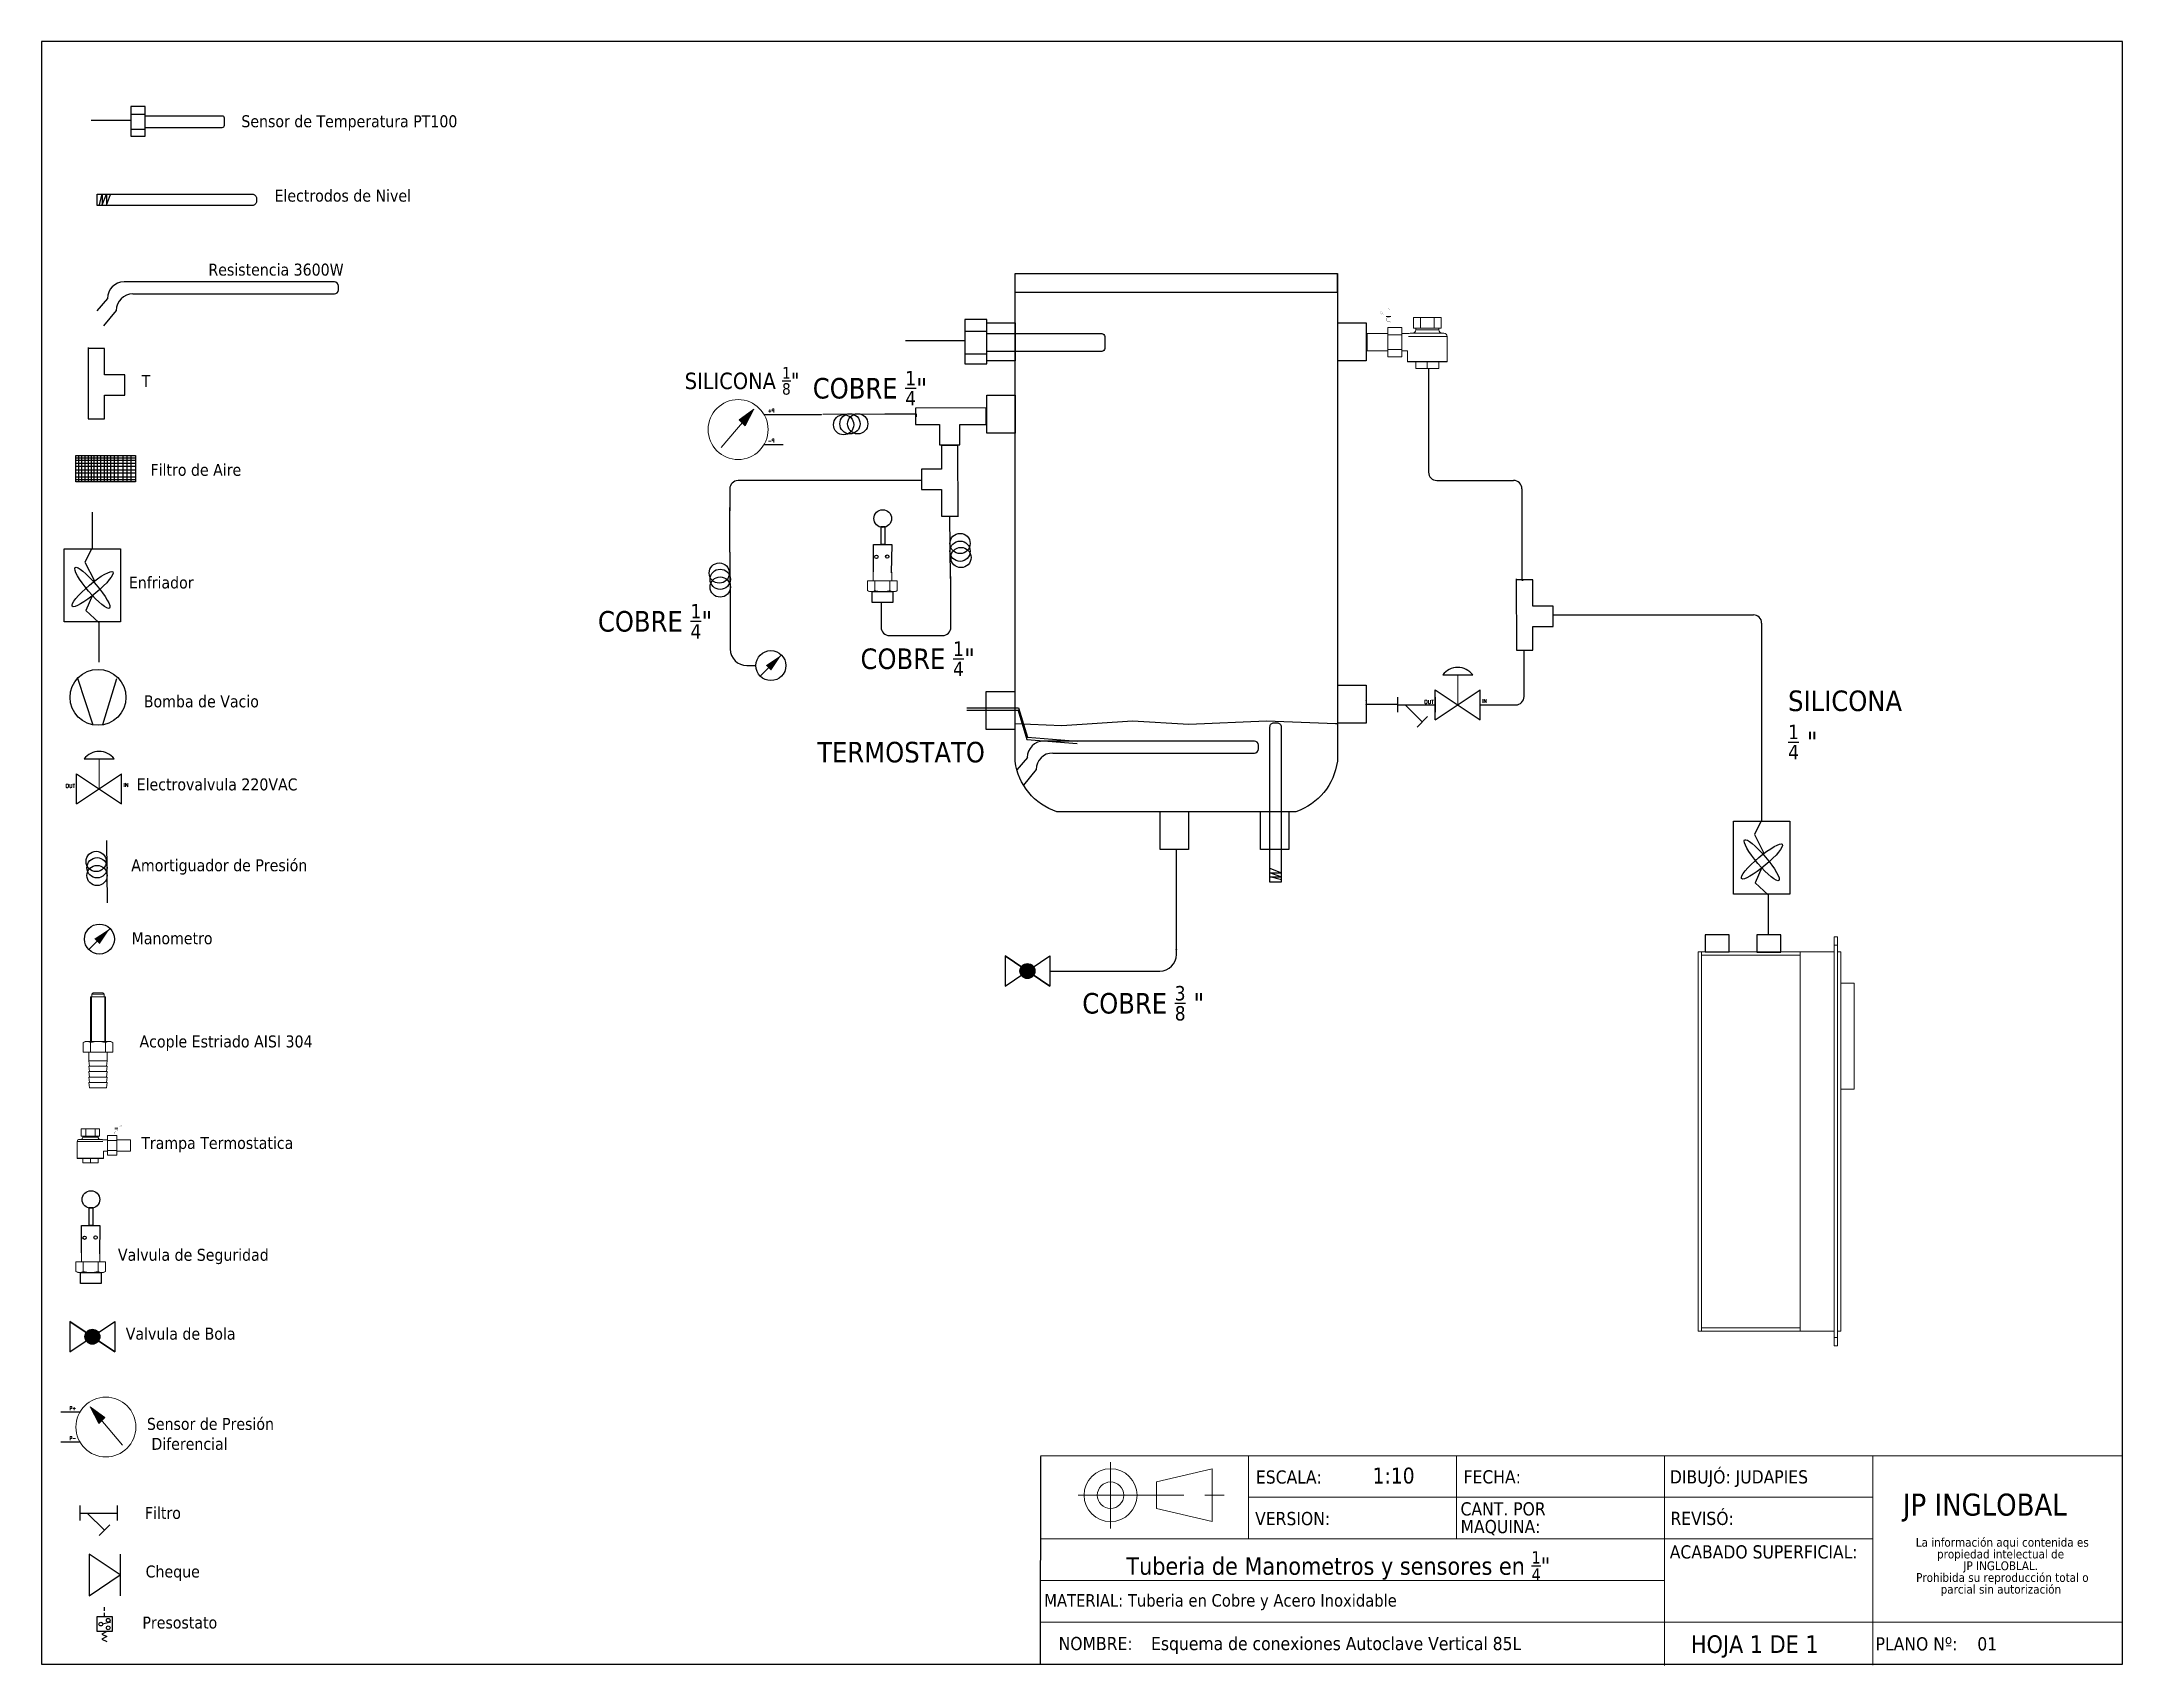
# Model space of a CAD drawing. Header units: millimetres. Extents: x 15 to 265, y 10 to 205.
import ezdxf
from ezdxf.enums import TextEntityAlignment as Align

# ---------------------------------------------------------------- set-up
doc = ezdxf.new("R2010")
doc.units = ezdxf.units.MM
doc.linetypes.add('CENTERX2', pattern=[20.32, 12.7, -2.54, 2.54, -2.54])
for name, color, linetype in [('CONTORNO', 179, 'Continuous'), ('SYMS', 7, 'Continuous'), ('TERMS', 123, 'Continuous'), ('WIRENO', 250, 'Continuous'), ('WIRES', 7, 'Continuous')]:
    doc.layers.add(name, color=color, linetype=linetype)
doc.styles.add('SLDTEXTSTYLE0', font='tahoma.ttf')
doc.styles.add('SLDTEXTSTYLE1', font='tahomabd.ttf')
doc.styles.get("Standard").update_dxf_attribs({"font": 'tahoma.ttf'})
doc.styles.add('WD', font='romans.shx')

# ---------------------------------------------------------------- blocks, each defined once
blk = doc.blocks.new('SW_NOTE_2')
at = {"layer": 'CONTORNO', "color": 0, "char_height": 1.0583, "attachment_point": 2, "style": 'SLDTEXTSTYLE0'}
for s, insert in [('La información aqui contenida es ', (10.29, 1.34)), ('propiedad intelectual de', (10.08, -0.07)), ('JP INGLOBLAL.', (10.1, -1.48)), ('Prohibida su reproducción total o ', (10.3, -2.89)), ('parcial sin autorización', (10.12, -4.3))]:
    blk.add_mtext(s, dxfattribs=dict(at, insert=insert))
blk = doc.blocks.new('SW_NOTE_4')
at = {"color": 0, "linetype": 'Continuous', "lineweight": 0, "char_height": 1.587, "attachment_point": 1, "style": 'SLDTEXTSTYLE0'}
for s, insert in [('CANT. POR ', (0, 2.02)), ('MAQUINA:', (0, -0.1))]:
    blk.add_mtext(s, dxfattribs=dict(at, insert=insert))
blk = doc.blocks.new('HGVA1_DIAPHRAGM_VALVE2')
at = {"color": 7, "linetype": 'Continuous', "lineweight": 0, "ltscale": 3.2258}
for p, q in [((-0.25, 0.5), (0.25, 0.5)), ((0, 0), (0, 0.5))]:
    blk.add_line(p, q, dxfattribs=at)
for p, q in [((-0.375, -0.25), (-0.375, 0.25)), ((-0.375, -0.25), (0.375, 0.25)), ((-0.375, 0.25), (0.375, -0.25)), ((0.375, -0.25), (0.375, 0.25))]:
    blk.add_line(p, q)
at = {"ltscale": 25.4, "flags": 128}
blk.add_lwpolyline([(0.25, 0.5, 0.5), (-0.25, 0.5)], format="xyb", close=True, dxfattribs=at)
at = {"style": 'WD', "flags": 1}
for tag, p in [('INST', (-0.469, 0.748)), ('LOC', (-0.469, 0.587)), ('TAG1', (-0.469, 0.378))]:
    blk.add_attdef(tag, text='', height=0.125, dxfattribs=at).set_placement(p, align=Align.RIGHT)
at = {"style": 'WD'}
blk.add_attdef('TERM01', text='', height=0.0625, dxfattribs=at).set_placement((-0.399, 0.018), align=Align.RIGHT)
for tag, p, height in [('X4TERM01', (-0.375, 0), 0.005), ('X1TERM02', (0.375, 0), 0.005), ('TERM02', (0.406, 0.036), 0.0625), ('RATING1', (0.388, -0.162), 0.125), ('DESC1', (0.388, -0.378), 0.125), ('DESC2', (0.388, -0.562), 0.125), ('DESC3', (0.388, -0.752), 0.125), ('WDTAGALT', (0.388, -0.907), 0.125)]:
    blk.add_attdef(tag, p, '', height=height, dxfattribs=at)
blk.add_attdef('XREF', text='', height=0.0625, rotation=0.0625, dxfattribs=at).set_placement((0.518, 0.271), align=Align.TOP_CENTER)
at = {"style": 'WD', "flags": 1}
for tag, p in [('WDTYPE', (-0.154, -0.127)), ('FAMILY', (-0.143, -0.17)), ('CAT', (-0.143, -0.215)), ('MFG', (-0.141, -0.246)), ('ASSYCODE', (-0.113, -0.275))]:
    blk.add_attdef(tag, text='', height=0.01, dxfattribs=at).set_placement(p, align=Align.CENTER)
blk = doc.blocks.new('HME1_PRESS_M')
blk.add_line((0.036, -0.088), (0.213, 0.089))
blk.add_circle((0.125, 0), 0.125)
blk.add_solid([(0.082, 0.002), (0.126, -0.042), (0.213, 0.089)])
at = {"style": 'WD', "width": 0.7}
for tag, p in [('INST', (0.125, 0.5)), ('LOC', (0.125, 0.344)), ('TAG1', (0.125, 0.188)), ('DESC1', (0.125, -0.344)), ('DESC2', (0.125, -0.5)), ('WDTAGALT', (0.125, -0.812)), ('DESC3', (0.125, -0.656))]:
    blk.add_attdef(tag, text='', height=0.125, dxfattribs=at).set_placement(p, align=Align.CENTER)
blk.add_attdef('TERM01', text='', height=0.0625, dxfattribs=at).set_placement((-0.032, 0.031), align=Align.RIGHT)
at = {"style": 'WD'}
for tag, p, height, flags in [('X4TERM01', (0, 0), 0.005, 1), ('WDTYPE', (0.062, 0.062), 0.01, 1), ('WDBLKNAM', (0.134, 0.001), 0.01, 9), ('X1TERM02', (0.248, 0), 0.005, 1), ('FAMILY', (0.13, -0.035), 0.01, 9)]:
    blk.add_attdef(tag, p, '', height=height, dxfattribs=dict(at, flags=flags))
at = {"style": 'WD', "width": 0.7}
for tag, p, height in [('TERM02', (0.28, 0.031), 0.0625), ('RATING1', (0.281, -0.188), 0.125)]:
    blk.add_attdef(tag, p, '', height=height, dxfattribs=at)
at = {"style": 'WD'}
blk.add_attdef('XREF', text='', height=0.0625, dxfattribs=at).set_placement((-0.031, -0.125), align=Align.RIGHT)
at = {"linetype": 'Continuous', "style": 'WD', "flags": 9}
for tag, p in [('MFG', (0.128, -0.085)), ('ASSYCODE', (0.13, -0.103)), ('CAT', (0.13, -0.066))]:
    blk.add_attdef(tag, p, '', height=0.01, dxfattribs=at)
blk = doc.blocks.new('Acople Estriado')
at = {"color": 7, "linetype": 'Continuous', "lineweight": 15}
for p, q in [((6.78, 5.633), (6.78, 5.138)), ((6.78, 5.633), (6.947, 5.633)), ((6.811, 5.678), (6.796, 5.663)), ((6.796, 5.663), (6.796, 5.633)), ((6.931, 5.663), (6.796, 5.663)), ((6.811, 5.678), (6.916, 5.678)), ((6.931, 5.663), (6.916, 5.678)), ((6.931, 5.633), (6.931, 5.663)), ((6.947, 5.138), (6.947, 5.633)), ((6.721, 5.138), (6.699, 5.126)), ((6.699, 5.126), (6.699, 5.019)), ((6.74, 5.138), (6.721, 5.138)), ((6.864, 5.138), (6.74, 5.138)), ((6.781, 5.126), (6.781, 5.019)), ((6.988, 5.138), (6.864, 5.138)), ((6.946, 5.126), (6.946, 5.019)), ((7.007, 5.138), (6.988, 5.138)), ((7.029, 5.126), (7.007, 5.138)), ((7.029, 5.126), (7.029, 5.019)), ((6.699, 5.019), (6.781, 5.019)), ((6.761, 5.019), (6.761, 4.922)), ((6.761, 4.922), (6.769, 4.862)), ((6.864, 4.922), (6.761, 4.922)), ((6.761, 4.862), (6.769, 4.802)), ((6.864, 4.862), (6.761, 4.862)), ((6.781, 5.019), (6.946, 5.019)), ((6.967, 4.922), (6.864, 4.922)), ((6.967, 4.862), (6.864, 4.862)), ((6.946, 5.019), (7.029, 5.019)), ((6.959, 4.862), (6.967, 4.922)), ((6.959, 4.802), (6.967, 4.862)), ((6.967, 4.922), (6.967, 5.019)), ((6.761, 4.802), (6.769, 4.742)), ((6.864, 4.802), (6.761, 4.802)), ((6.761, 4.742), (6.769, 4.682)), ((6.864, 4.742), (6.761, 4.742)), ((6.761, 4.682), (6.769, 4.622)), ((6.864, 4.682), (6.761, 4.682)), ((6.967, 4.802), (6.864, 4.802)), ((6.967, 4.742), (6.864, 4.742)), ((6.967, 4.682), (6.864, 4.682)), ((6.959, 4.742), (6.967, 4.802)), ((6.959, 4.682), (6.967, 4.742)), ((6.959, 4.622), (6.967, 4.682)), ((6.864, 4.622), (6.769, 4.622)), ((6.959, 4.622), (6.864, 4.622))]:
    blk.add_line(p, q, dxfattribs=at)
at = {"color": 7, "linetype": 'Continuous', "lineweight": 0}
for p, q in [((6.79, 5.633), (6.79, 5.138)), ((6.938, 5.633), (6.938, 5.138))]:
    blk.add_line(p, q, dxfattribs=at)
at = {"color": 7, "linetype": 'Continuous', "lineweight": 15}
for points, knots in [([(6.699, 5.126), (6.706, 5.13), (6.712, 5.133), (6.726, 5.137), (6.733, 5.138), (6.74, 5.138)], [0, 0, 0, 0, 0.5, 0.5, 1, 1, 1, 1]), ([(6.74, 5.138), (6.744, 5.138), (6.747, 5.138), (6.754, 5.137), (6.757, 5.136), (6.768, 5.133), (6.775, 5.13), (6.781, 5.126)], [0, 0, 0, 0, 0.25, 0.25, 0.5, 0.5, 1, 1, 1, 1]), ([(6.864, 5.138), (6.85, 5.138), (6.836, 5.137), (6.808, 5.133), (6.795, 5.13), (6.781, 5.126)], [0, 0, 0, 0, 0.5, 0.5, 1, 1, 1, 1]), ([(6.946, 5.126), (6.933, 5.13), (6.919, 5.133), (6.892, 5.137), (6.878, 5.138), (6.864, 5.138)], [0, 0, 0, 0, 0.5, 0.5, 1, 1, 1, 1]), ([(6.946, 5.126), (6.953, 5.13), (6.96, 5.133), (6.974, 5.137), (6.981, 5.138), (6.988, 5.138)], [0, 0, 0, 0, 0.5, 0.5, 1, 1, 1, 1]), ([(6.988, 5.138), (6.991, 5.138), (6.995, 5.138), (7.002, 5.137), (7.005, 5.136), (7.015, 5.133), (7.022, 5.13), (7.029, 5.126)], [0, 0, 0, 0, 0.25, 0.25, 0.5, 0.5, 1, 1, 1, 1])]:
    blk.add_open_spline(points, degree=3, knots=knots, dxfattribs=at)
blk = doc.blocks.new('Trampo')
for points in [[(117.18, 260.47), (116.16, 260.47), (116.16, 260.53), (116.64, 260.53), (116.64, 263.49), (116.17, 263.03), (116.12, 263.08), (116.65, 263.61), (116.7, 263.61), (116.7, 260.53), (117.18, 260.53)], [(119.73, 262.17), (119, 260.7), (118.92, 260.75), (119.65, 262.2)], [(120.48, 262.17), (119.73, 260.7), (119.65, 260.75), (120.39, 262.2)], [(117.75, 258.35), (117.2, 257.8), (116.17, 257.8), (115.68, 257.31), (115.68, 256.33), (117.7, 256.33), (117.7, 256.27), (115.61, 256.27), (115.61, 257.34), (116.16, 257.87), (117.18, 257.87), (117.66, 258.37), (117.66, 258.86), (117.18, 259.34), (116.17, 259.34), (115.68, 258.85), (115.63, 258.9), (116.16, 259.43), (117.2, 259.43), (117.75, 258.88)]]:
    blk.add_hatch(color=7).paths.add_polyline_path(points)
at = {"color": 7, "linetype": 'Continuous', "lineweight": 15}
for points in [[(90.48, 251.05), (90.48, 239.82), (90.48, 239.82)], [(91.97, 252.49), (106.66, 252.49), (106.66, 252.49)], [(93.14, 259.47), (105.47, 259.47), (105.47, 254.69), (93.14, 254.69)], [(93.14, 254.69), (93.14, 259.47), (93.14, 259.47)], [(94.17, 254.69), (94.17, 253.97), (94.17, 253.97)], [(96.24, 254.69), (96.24, 259.47), (96.24, 259.47)], [(102.39, 254.69), (102.39, 259.47), (102.39, 259.47)], [(104.46, 253.97), (104.46, 254.69), (104.46, 254.69)], [(110.68, 252.31), (107.39, 252.31), (107.39, 252.31)], [(116.95, 255.02), (110.68, 255.02), (110.68, 241.9), (116.95, 241.9)], [(116.95, 251.77), (110.68, 251.77), (110.68, 251.77)], [(116.95, 255.02), (116.95, 241.9), (116.95, 241.9)], [(126.1, 252.31), (116.95, 252.31), (116.95, 252.31)], [(126.1, 252.31), (126.1, 244.62), (126.1, 244.62)], [(108.15, 239.82), (108.15, 244.62), (108.15, 244.62)], [(108.15, 244.62), (110.68, 244.62), (110.68, 244.62)], [(116.95, 245.16), (110.68, 245.16), (110.68, 245.16)], [(116.95, 244.62), (126.1, 244.62), (126.1, 244.62)], [(107.93, 239.65), (90.7, 239.65), (90.7, 239.65)], [(104.46, 239.65), (104.46, 236.73), (94.17, 236.73), (94.17, 239.65)], [(99.3, 239.65), (99.3, 236.73), (99.3, 236.73)]]:
    blk.add_lwpolyline(points, dxfattribs=at)
at = {"color": 8, "linetype": 'Continuous', "lineweight": 15}
for points in [[(107.64, 251.05), (90.48, 251.05), (90.48, 251.05)], [(94.17, 253.97), (104.46, 253.97), (104.46, 253.97)], [(90.48, 239.82), (108.15, 239.82), (108.15, 239.82)]]:
    blk.add_lwpolyline(points, dxfattribs=at)
at = {"color": 7, "linetype": 'Continuous', "lineweight": 20}
blk.add_lwpolyline([(115.59, 259.99), (117.71, 259.99), (117.71, 259.99)], dxfattribs=at)
at = {"color": 7, "linetype": 'Continuous', "lineweight": 15}
for points in [[(91.94, 252.53), (91.14, 252.53), (90.48, 251.88), (90.48, 251.07)], [(92.66, 252.53), (93.48, 252.53), (94.12, 253.19), (94.12, 254)], [(104.46, 254), (104.46, 253.19), (105.12, 252.53), (105.92, 252.53)], [(107.36, 252.34), (107.12, 252.46), (106.89, 252.53), (106.64, 252.53)], [(90.48, 239.85), (90.48, 239.74), (90.56, 239.65), (90.68, 239.65)], [(107.92, 239.65), (108.02, 239.65), (108.1, 239.74), (108.1, 239.85)]]:
    blk.add_open_spline(points, degree=3, dxfattribs=at)
blk = doc.blocks.new('Valvula Tipo Anillo')
for p, q in [((7.88, 11.213), (7.88, 11.519)), ((7.88, 11.519), (8.084, 11.519)), ((8.084, 11.519), (8.079, 11.203))]:
    blk.add_line(p, q)
at = {"color": 7, "linetype": 'Continuous', "lineweight": 15}
for p, q in [((7.816, 11.006), (7.816, 11.113)), ((7.898, 11.113), (7.816, 11.113)), ((7.878, 11.21), (7.878, 11.113)), ((7.898, 11.006), (7.898, 11.113)), ((8.063, 11.113), (7.898, 11.113)), ((8.063, 11.006), (8.063, 11.113)), ((8.146, 11.113), (8.063, 11.113)), ((8.084, 11.113), (8.084, 11.21)), ((8.146, 11.006), (8.146, 11.113)), ((7.816, 11.006), (7.838, 10.994)), ((7.838, 10.994), (7.857, 10.994)), ((7.857, 10.994), (7.981, 10.994)), ((7.981, 10.994), (8.105, 10.994)), ((8.105, 10.994), (8.124, 10.994)), ((8.124, 10.994), (8.146, 11.006))]:
    blk.add_line(p, q, dxfattribs=at)
for points in [[(7.962, 11.521), (8.01, 11.521), (8.01, 11.713), (7.962, 11.713)], [(8.097, 10.995), (8.097, 10.873), (7.867, 10.871), (7.867, 10.993)]]:
    blk.add_lwpolyline(points, close=True)
for centre, radius in [((7.984, 11.807), 0.0981), ((7.914, 11.381), 0.0185), ((8.035, 11.384), 0.0185)]:
    blk.add_circle(centre, radius)
for points, knots in [([(7.857, 10.994), (7.854, 10.994), (7.85, 10.994), (7.843, 10.995), (7.84, 10.996), (7.829, 10.999), (7.823, 11.002), (7.816, 11.006)], [0, 0, 0, 0, 0.25, 0.25, 0.5, 0.5, 1, 1, 1, 1]), ([(7.898, 11.006), (7.892, 11.002), (7.885, 10.999), (7.871, 10.995), (7.864, 10.994), (7.857, 10.994)], [0, 0, 0, 0, 0.5, 0.5, 1, 1, 1, 1]), ([(7.898, 11.006), (7.912, 11.002), (7.926, 10.999), (7.953, 10.995), (7.967, 10.994), (7.981, 10.994)], [0, 0, 0, 0, 0.5, 0.5, 1, 1, 1, 1]), ([(7.981, 10.994), (7.995, 10.994), (8.009, 10.995), (8.036, 10.999), (8.05, 11.002), (8.063, 11.006)], [0, 0, 0, 0, 0.5, 0.5, 1, 1, 1, 1]), ([(8.105, 10.994), (8.101, 10.994), (8.098, 10.994), (8.091, 10.995), (8.087, 10.996), (8.077, 10.999), (8.07, 11.002), (8.063, 11.006)], [0, 0, 0, 0, 0.25, 0.25, 0.5, 0.5, 1, 1, 1, 1]), ([(8.146, 11.006), (8.139, 11.002), (8.132, 10.999), (8.119, 10.995), (8.112, 10.994), (8.105, 10.994)], [0, 0, 0, 0, 0.5, 0.5, 1, 1, 1, 1])]:
    blk.add_open_spline(points, degree=3, knots=knots, dxfattribs=at)
blk = doc.blocks.new('HGVA1_BALL_VALVE')
h = blk.add_hatch(color=256)
edge = h.paths.add_edge_path()
edge.add_arc((0, 0), 0.125, 0, 360)
at = {"ltscale": 3.2258}
for p, q in [((-0.375, 0.254), (0.375, -0.254)), ((-0.375, -0.254), (0.375, 0.254)), ((-0.375, 0.254), (-0.375, -0.254)), ((0.375, 0.254), (0.375, -0.254))]:
    blk.add_line(p, q, dxfattribs=at)
at = {"ltscale": 25.4, "flags": 128}
blk.add_lwpolyline([(0.375, 0.254), (0.375, -0.254), (-0.375, 0.254), (-0.375, -0.254)], close=True, dxfattribs=at)
at = {"ltscale": 3.2258}
blk.add_circle((0, 0), 0.125, dxfattribs=at)
at = {"ltscale": 25.4}
blk.add_circle((0, 0), 0.125, dxfattribs=at)
at = {"style": 'WD', "flags": 1}
for tag, height, p in [('INST', 0.125, (0.028, 0.678)), ('TAG1', 0.125, (0, 0.307)), ('LOC', 0.125, (0.011, 0.516)), ('FAMILY', 0.01, (-0.482, -0.121)), ('WDTYPE', 0.01, (-0.475, -0.062)), ('CAT', 0.01, (-0.482, -0.165)), ('MFG', 0.01, (-0.481, -0.197)), ('ASSYCODE', 0.01, (-0.453, -0.226))]:
    blk.add_attdef(tag, text='', height=height, dxfattribs=at).set_placement(p, align=Align.CENTER)
at = {"style": 'WD'}
blk.add_attdef('TERM01', text='', height=0.0625, dxfattribs=at).set_placement((-0.399, 0.018), align=Align.RIGHT)
for tag, p, height in [('X4TERM01', (-0.375, 0), 0.005), ('X8TERM02', (0, 0), 0.005), ('TERM02', (0.052, -0.037), 0.0625), ('X1TERM03', (0.375, 0), 0.005), ('TERM03', (0.406, 0.036), 0.0625), ('RATING1', (0.409, -0.162), 0.125), ('DESC1', (0.409, -0.341), 0.125), ('DESC2', (0.409, -0.525), 0.125), ('DESC3', (0.409, -0.715), 0.125), ('WDTAGALT', (0.409, -0.873), 0.125)]:
    blk.add_attdef(tag, p, '', height=height, dxfattribs=at)
blk.add_attdef('XREF', text='', height=0.0625, rotation=0.0625, dxfattribs=at).set_placement((0.541, 0.293), align=Align.TOP_CENTER)
blk = doc.blocks.new('HMT1_DIFFERENTIAL_PRESSURE_GAUGE')
blk.add_hatch(color=7).paths.add_polyline_path([(-0.26, 0.34), (-0.12, 0.06), (-0.02, 0.16)])
for p, q in [((-0.437, 0.25), (-0.75, 0.25)), ((-0.437, -0.25), (-0.75, -0.25))]:
    blk.add_line(p, q)
at = {"color": 7, "linetype": 'Continuous', "lineweight": 0, "ltscale": 645.15999}
for p, q in [((-0.26, 0.34), (0.28, -0.3)), ((-0.26, 0.34), (-0.12, 0.06)), ((-0.26, 0.34), (-0.02, 0.16)), ((-0.12, 0.06), (-0.02, 0.16))]:
    blk.add_line(p, q, dxfattribs=at)
at = {"color": 255, "linetype": 'Continuous', "lineweight": 0, "ltscale": 25.4, "flags": 128}
blk.add_lwpolyline([(-0.26, 0.34), (-0.12, 0.06), (-0.02, 0.16)], close=True, dxfattribs=at)
at = {"color": 7, "linetype": 'Continuous', "lineweight": 0, "ltscale": 645.15999}
blk.add_circle((0, 0), 0.5, dxfattribs=at)
at = {"style": 'WD', "width": 0.7}
for tag, p in [('INST', (-0.01, 0.781)), ('LOC', (-0.01, 0.656)), ('TAG1', (-0.01, 0.531)), ('DESC1', (0.021, -0.625)), ('DESC2', (0.021, -0.75)), ('WDTAGALT', (0.021, -1)), ('DESC3', (0.021, -0.875))]:
    blk.add_attdef(tag, text='', height=0.0938, dxfattribs=at).set_placement(p, align=Align.CENTER)
at = {"style": 'WD'}
for tag, p, height, flags in [('X4TERM01', (-0.75, 0.25), 0.005, 1), ('X1TERM03', (0.5, 0), 0.005, 1), ('X4TERM02', (-0.75, -0.25), 0.005, 1), ('WDBLKNAM', (-0.209, -0.188), 0.01, 9), ('FAMILY', (-0.208, -0.062), 0.01, 9)]:
    blk.add_attdef(tag, p, '', height=height, dxfattribs=dict(at, flags=flags))
at = {"style": 'WD', "width": 0.7}
for tag, p in [('TERM01', (-0.5, 0.281)), ('TERM02', (-0.5, -0.219))]:
    blk.add_attdef(tag, text='', height=0.0625, dxfattribs=at).set_placement(p, align=Align.RIGHT)
for tag, p, height in [('TERM03', (0.531, 0.031), 0.0625), ('RATING1', (0.469, -0.375), 0.0938)]:
    blk.add_attdef(tag, p, '', height=height, dxfattribs=at)
at = {"style": 'WD'}
blk.add_attdef('XREF', text='', height=0.0625, dxfattribs=at).set_placement((-0.438, -0.406), align=Align.RIGHT)
at = {"flags": 1}
blk.add_attdef('WDTYPE', (-0.219, -0.25), '', height=0.01, dxfattribs=at)
at = {"linetype": 'Continuous', "style": 'WD', "flags": 9}
for tag, p in [('ASSYCODE', (-0.208, -0.156)), ('CAT', (-0.208, -0.094)), ('MFG', (-0.208, -0.125))]:
    blk.add_attdef(tag, p, '', height=0.01, dxfattribs=at)
blk = doc.blocks.new('HST1_STRAINER_Y_TYPE')
at = {"ltscale": 3.2258}
for p, q in [((0, 0.125), (0, -0.125)), ((0.625, 0.125), (0.625, -0.125)), ((0, 0), (0.625, 0)), ((0.125, 0), (0.412, -0.287)), ((0.324, -0.376), (0.501, -0.199))]:
    blk.add_line(p, q, dxfattribs=at)
at = {"style": 'WD', "flags": 1}
for tag, height, p in [('INST', 0.125, (0.33, 0.71)), ('TAG1', 0.125, (0.324, 0.34)), ('LOC', 0.125, (0.306, 0.549)), ('FAMILY', 0.01, (1.09, 0.044)), ('CAT', 0.01, (1.09, -0.001)), ('WDTYPE', 0.01, (1.102, -0.093)), ('MFG', 0.01, (1.092, -0.032)), ('ASSYCODE', 0.01, (1.12, -0.061))]:
    blk.add_attdef(tag, text='', height=height, dxfattribs=at).set_placement(p, align=Align.CENTER)
at = {"style": 'WD'}
for tag, height, p in [('WDTAGALT', 0.125, (0.035, 0.2)), ('TERM01', 0.0625, (-0.024, 0.018))]:
    blk.add_attdef(tag, text='', height=height, dxfattribs=at).set_placement(p, align=Align.RIGHT)
for tag, p, height in [('X4TERM01', (0, 0), 0.005), ('RATING1', (0.6, 0.18), 0.125), ('X1TERM03', (0.625, 0), 0.005), ('TERM03', (0.632, 0.013), 0.0625), ('DESC1', (-0.666, -0.258), 0.125), ('DESC2', (-0.666, -0.442), 0.125), ('X8TERM02', (0.412, -0.287), 0.005), ('TERM02', (0.447, -0.365), 0.0625), ('DESC3', (-0.666, -0.632), 0.125)]:
    blk.add_attdef(tag, p, '', height=height, dxfattribs=at)
blk.add_attdef('XREF', text='', height=0.0625, rotation=0.0625, dxfattribs=at).set_placement((0.649, -0.434), align=Align.TOP_CENTER)
blk = doc.blocks.new('HVL1_PRESS_SW')
for p, q in [((-0.031, -0.126), (-0.031, 0.125)), ((-0.031, 0.125), (0.219, 0.125)), ((0.061, 0.005), (0.198, 0.04)), ((0.094, 0.222), (0.094, 0.282)), ((0.094, 0.125), (0.094, 0.188)), ((0.219, 0.125), (0.219, -0.126)), ((0.219, -0.126), (-0.031, -0.126)), ((0.135, -0.126), (0.052, -0.167)), ((0.052, -0.167), (0.135, -0.209)), ((0.135, -0.209), (0.052, -0.251)), ((0.052, -0.251), (0.135, -0.293))]:
    blk.add_line(p, q)
for centre in [(0.032, 0), (0.156, 0.063), (0.156, -0.063)]:
    blk.add_circle(centre, 0.0314)
at = {"style": 'WD', "width": 0.7}
for tag, height, p in [('INST', 0.125, (-0.062, 0.5)), ('LOC', 0.125, (-0.062, 0.344)), ('TAG1', 0.125, (-0.062, 0.188)), ('TERM01', 0.0625, (-0.062, 0.031)), ('DESC1', 0.125, (-0.062, -0.281)), ('DESC2', 0.125, (-0.062, -0.438)), ('RATING1', 0.125, (0.775, -0.281)), ('WDTAGALT', 0.125, (-0.062, -0.75)), ('DESC3', 0.125, (-0.062, -0.594))]:
    blk.add_attdef(tag, text='', height=height, dxfattribs=at).set_placement(p, align=Align.RIGHT)
at = {"style": 'WD'}
for tag, p, height, flags in [('WDBLKNAM', (0.405, 0.344), 0.01, 9), ('X4TERM01', (0, 0), 0.005, 1), ('WDTYPE', (0.062, 0.062), 0.01, 1), ('X2TERM04', (0.094, 0.281), 0.005, 1), ('X1TERM02', (0.187, 0.063), 0.005, 1), ('FAMILY', (0.406, 0.312), 0.01, 9), ('X1TERM03', (0.187, -0.063), 0.005, 1)]:
    blk.add_attdef(tag, p, '', height=height, dxfattribs=dict(at, flags=flags))
at = {"style": 'WD', "width": 0.7}
for tag, p in [('TERM04', (0.125, 0.25)), ('TERM02', (0.25, 0.094)), ('TERM03', (0.25, -0.031))]:
    blk.add_attdef(tag, p, '', height=0.0625, dxfattribs=at)
at = {"linetype": 'Continuous', "style": 'WD', "flags": 9}
for tag, p in [('ASSYCODE', (0.406, 0.219)), ('CAT', (0.406, 0.281)), ('MFG', (0.406, 0.25))]:
    blk.add_attdef(tag, p, '', height=0.01, dxfattribs=at)
at = {"style": 'WD', "width": 0.7}
blk.add_attdef('TERM05', text='', height=0.0625, dxfattribs=at).set_placement((0.125, -0.406), align=Align.CENTER)
at = {"style": 'WD'}
blk.add_attdef('XREF', (0.281, -0.375), '', height=0.0625, dxfattribs=at)
blk = doc.blocks.new('ColaMarrano')
at = {"layer": 'WIRENO'}
blk.add_line((96.3, 200.92), (96.42, 188.45), dxfattribs=at)
for centre in [(94.22, 196.73), (94.4, 195.47), (94.4, 193.92)]:
    blk.add_circle(centre, 2.03, dxfattribs=at)
blk = doc.blocks.new('HDI1')
for p, q in [((0.0469, 0), (-0.0469, 0.0625)), ((-0.0469, 0.0625), (-0.0469, -0.0625)), ((-0.0469, -0.0625), (0.0469, 0)), ((0.0469, 0.0625), (0.0469, -0.0625))]:
    blk.add_line(p, q)
at = {"style": 'WD'}
for tag, width, p in [('INST', 0.7, (0, 0.8883)), ('LOC', 0.7, (0, 0.7187)), ('DESC1', 0.7, (0, 0.5625)), ('DESC2', 0.7, (0, 0.4062)), ('RATING1', 0.9, (0.0055, 0.0938))]:
    blk.add_attdef(tag, text='', height=0.125, dxfattribs=dict(at, width=width)).set_placement(p, align=Align.CENTER)
blk.add_attdef('TAG1', text='', height=0.125, dxfattribs=at).set_placement((0, 0.25), align=Align.CENTER)
for tag, p, height, flags in [('WDBLKNAM', (0.2047, 0.1329), 0.01, 9), ('FAMILY', (0.2047, 0.1523), 0.01, 9), ('X4TERM01', (-0.0469, 0), 0.0125, 1), ('X1TERM02', (0.0469, 0), 0.0125, 1)]:
    blk.add_attdef(tag, p, '', height=height, dxfattribs=dict(at, flags=flags))
at = {"linetype": 'Continuous', "style": 'WD', "flags": 9}
for tag, p in [('ASSYCODE', (0.2188, 0.0625)), ('MFG', (0.2278, 0.0887)), ('CAT', (0.2297, 0.1082))]:
    blk.add_attdef(tag, text='', height=0.01, dxfattribs=at).set_placement(p, align=Align.CENTER)
at = {"linetype": 'Continuous', "style": 'WD', "flags": 8}
blk.add_attdef('TERM01', text='', height=0.125, dxfattribs=at).set_placement((-0.125, -0.0312), align=Align.TOP_RIGHT)
blk.add_attdef('TERM02', text='', height=0.125, dxfattribs=at).set_placement((0.1094, -0.0314), align=Align.TOP_LEFT)
at = {"style": 'WD', "width": 0.9}
blk.add_attdef('RATING2', text='', height=0.125, dxfattribs=at).set_placement((0.0055, -0.1876), align=Align.TOP_CENTER)
blk = doc.blocks.new('Bomba Vacio')
at = {"layer": 'WIRENO'}
for p, q in [((222.52, 152.69), (218.83, 163.9)), ((224.82, 152.84), (228.2, 163.9))]:
    blk.add_line(p, q, dxfattribs=at)
blk.add_circle((223.65, 159.36), 6.72, dxfattribs=at)
blk = doc.blocks.new('Cooler')
at = {"layer": 'WIRENO'}
for p, q in [((61.05, 155.36), (61.05, 161.29)), ((60.91, 155.36), (59.87, 153.28)), ((59.87, 153.28), (61.37, 150.31)), ((61.09, 147.98), (60.01, 145.56)), ((60.01, 145.56), (62.09, 143.63)), ((62.09, 143.63), (62.09, 137.25))]:
    blk.add_line(p, q, dxfattribs=at)
blk.add_lwpolyline([(56.51, 155.41), (65.57, 155.41), (65.57, 143.72), (56.51, 143.72)], close=True, dxfattribs=at)
for centre, major_axis in [((61.09, 148.97), (-3.26, -2.75)), ((61.05, 149.16), (2.75, -3.26))]:
    blk.add_ellipse(centre, major_axis=major_axis, ratio=0.188132, dxfattribs=at)
blk = doc.blocks.new('Filtro')
at = {"layer": 'WIRENO'}
for p, q in [((95.97, 119.72), (103.12, 119.72)), ((95.97, 119.41), (103.12, 119.41)), ((95.97, 119.07), (103.12, 119.07)), ((95.97, 118.71), (103.12, 118.71)), ((95.97, 118.27), (103.12, 118.27)), ((95.97, 117.88), (103.12, 117.88)), ((96.25, 119.99), (96.25, 116.83)), ((96.62, 119.95), (96.62, 116.79)), ((97.03, 119.95), (97.03, 116.79)), ((97.4, 119.95), (97.4, 116.79)), ((97.77, 119.99), (97.77, 116.83)), ((98.1, 119.99), (98.1, 116.83)), ((98.51, 119.99), (98.51, 116.83)), ((98.88, 119.95), (98.88, 116.79)), ((99.33, 119.99), (99.33, 116.83)), ((99.7, 119.99), (99.7, 116.83)), ((100.11, 119.99), (100.11, 116.83)), ((100.52, 119.99), (100.52, 116.83)), ((100.98, 119.99), (100.98, 116.83)), ((101.59, 119.99), (101.59, 116.83)), ((102.04, 119.99), (102.04, 116.83)), ((102.54, 119.99), (102.54, 116.83)), ((95.97, 117.41), (103.12, 117.41)), ((95.97, 117.08), (103.12, 117.08))]:
    blk.add_line(p, q, dxfattribs=at)
blk.add_lwpolyline([(95.95, 119.98), (103.11, 119.98), (103.11, 116.82), (95.95, 116.82)], close=True, dxfattribs=at)
blk = doc.blocks.new('TT')
at = {"layer": 'WIRENO'}
for p, q in [((59.03, 150.75), (59.05, 142.17)), ((61.02, 150.66), (59.05, 150.66)), ((61.02, 147.48), (61.02, 150.66)), ((63.45, 147.48), (61.02, 147.48)), ((61.02, 142.17), (61.02, 145.05)), ((61.02, 145.05), (63.45, 145.05)), ((63.45, 145.05), (63.45, 147.48)), ((59.05, 142.17), (61.02, 142.17))]:
    blk.add_line(p, q, dxfattribs=at)
blk = doc.blocks.new('Nivel')
at = {"layer": 'WIRENO'}
for p, q in [((103.38, 60.01), (103.74, 61.39)), ((103.74, 61.39), (103.74, 60.1)), ((103.74, 60.1), (104.25, 61.39)), ((104.25, 61.39), (104.25, 60.07)), ((104.25, 60.07), (104.74, 61.36))]:
    blk.add_line(p, q, dxfattribs=at)
blk.add_lwpolyline([(103.12, 61.39), (121.77, 61.39, -0.414214), (122.27, 60.89), (122.27, 60.54, -0.414214), (121.77, 60.04), (103.12, 60.04)], format="xyb", close=True, dxfattribs=at)
blk = doc.blocks.new('PT100')
at = {"layer": 'WIRENO'}
for p, q in [((92.1, 58.19), (82.46, 58.19)), ((92, 59.72), (95.38, 59.72)), ((92, 56.1), (95.38, 56.1))]:
    blk.add_line(p, q, dxfattribs=at)
blk.add_lwpolyline([(95.5, 61.6), (92, 61.6), (92, 54.47), (95.5, 54.47)], close=True, dxfattribs=at)
blk.add_lwpolyline([(95.5, 59.35), (113.92, 59.35, -0.414214), (114.42, 58.85), (114.42, 56.97, -0.414214), (113.92, 56.47), (95.5, 56.47)], format="xyb", close=True, dxfattribs=at)
blk = doc.blocks.new('Tanque')
for points in [[(75.9, 173.87), (75.9, 178.44), (79.33, 178.44), (79.33, 173.87)], [(118.07, 173.87), (118.07, 178.44), (121.5, 178.44), (121.5, 173.87)], [(75.9, 165.16), (75.9, 169.73), (79.33, 169.73), (79.33, 165.16)], [(75.85, 129.57), (75.85, 134.14), (79.28, 134.14), (79.28, 129.57)], [(118.07, 130.33), (118.07, 134.9), (121.5, 134.9), (121.5, 130.33)], [(96.73, 115.15), (96.73, 119.72), (100.16, 119.72), (100.16, 115.15)], [(108.8, 115.12), (108.8, 119.69), (112.22, 119.69), (112.22, 115.12)]]:
    blk.add_lwpolyline(points, close=True)
at = {"layer": 'WIRENO'}
blk.add_lwpolyline([(79.31, 184.35), (118.03, 184.35), (118.03, 125.73, -0.284919), (113.06, 119.68), (84.34, 119.68, -0.288904), (79.31, 125.73)], format="xyb", close=True, dxfattribs=at)
blk.add_lwpolyline([(79.33, 184.35), (117.99, 184.35), (117.99, 182.08), (79.33, 182.08)], close=True, dxfattribs=at)
blk = doc.blocks.new('WDDOT')
for radius in [0.03, 0.0187, 0.00929]:
    blk.add_circle((0, 0), radius)
blk = doc.blocks.new('reservoir')
at = {"color": 7, "linetype": 'Continuous', "lineweight": 15}
for p, q in [((160.31, 193.46), (160.31, 191.86)), ((160.31, 193.46), (173.11, 193.46)), ((173.11, 191.86), (173.11, 193.46)), ((129.31, 191.46), (178.71, 191.46)), ((129.31, 191.06), (129.31, 191.46)), ((129.31, 191.06), (178.71, 191.06)), ((130.31, 191.46), (130.31, 191.06)), ((131.11, 191.86), (131.11, 191.46)), ((131.11, 191.86), (176.91, 191.86)), ((131.11, 174.66), (131.11, 191.06)), ((176.91, 191.86), (176.91, 191.46)), ((176.91, 174.66), (176.91, 191.06)), ((177.71, 191.06), (177.71, 191.46)), ((178.71, 191.46), (178.71, 191.06)), ((176.91, 186.96), (131.11, 186.96)), ((131.51, 186.96), (131.51, 175.06)), ((176.51, 186.96), (176.51, 175.06)), ((176.91, 175.06), (131.11, 175.06)), ((176.91, 174.66), (131.11, 174.66))]:
    blk.add_line(p, q, dxfattribs=at)
for points in [[(176.87, 184.63), (178.95, 184.63), (178.95, 181.74), (176.87, 181.74)], [(176.88, 178.37), (178.96, 178.37), (178.96, 175.48), (176.88, 175.48)]]:
    blk.add_lwpolyline(points, close=True)

msp = doc.modelspace()

# ---------------------------------------------------------------- linework, layer by layer
at = {"color": 7, "linetype": 'Continuous'}
for p, q in [((265, 205), (15, 205)), ((15, 205), (15, 10)), ((265, 10), (265, 205)), ((15, 10), (265, 10))]:
    msp.add_line(p, q, dxfattribs=at)
at = {"color": 7, "linetype": 'CENTERX2', "lineweight": 0}
for p, q in [((265, 51.17), (265, 10)), ((143.43, 34.29), (143.43, 26.3)), ((139.53, 30.32), (157.1, 30.32)), ((134.96, 10), (265, 10))]:
    msp.add_line(p, q, dxfattribs=at)
at = {"color": 7, "linetype": 'Continuous', "lineweight": 0}
for p, q in [((265, 35.07), (135, 35.07)), ((160, 35.09), (160, 25.07)), ((185, 35.07), (185, 25.07)), ((210, 35.07), (210, 9.87)), ((235, 35.07), (235, 9.9)), ((155.64, 33.5), (148.97, 31.91)), ((155.64, 27.15), (155.64, 33.5)), ((148.97, 31.91), (148.97, 28.74)), ((235, 30.07), (160, 30.07)), ((148.97, 28.74), (155.64, 27.15)), ((235, 25.07), (134.99, 25.07)), ((210, 20.07), (134.99, 20.07)), ((265, 15.07), (134.99, 15.07))]:
    msp.add_line(p, q, dxfattribs=at)
at = {"color": 7, "linetype": 'Continuous', "lineweight": 30}
msp.add_line((135.02, 34.97), (134.96, 10), dxfattribs=at)
at = {"color": 7, "linetype": 'Continuous', "lineweight": 0}
for radius in [3.18, 1.59]:
    msp.add_circle((143.43, 30.32), radius, dxfattribs=at)
at = {"layer": 'WIRENO'}
for p, q in [((50.17, 176.12), (24.9, 176.12)), ((50.67, 175.18), (50.67, 175.62)), ((22.91, 174.14), (21.65, 172.64)), ((23.95, 172.69), (22.45, 170.83)), ((25.96, 174.68), (50.17, 174.68)), ((132.36, 124.89), (126.18, 124.89)), ((132.36, 124.62), (126.18, 124.62)), ((131.94, 123.07), (137.57, 122.83)), ((132.32, 124.63), (133.39, 121.12)), ((132.37, 124.93), (133.44, 121.43)), ((137.57, 122.83), (146.06, 123.39)), ((146.06, 123.39), (152.84, 122.99)), ((152.84, 122.99), (162.16, 123.38)), ((162.16, 123.38), (170.48, 123.06)), ((170.47, 123.06), (170.68, 123.05)), ((133.39, 121.12), (139.43, 120.64)), ((133.44, 121.43), (139.47, 120.94)), ((160.71, 120.95), (135.43, 120.95)), ((161.21, 120.01), (161.21, 120.45)), ((133.44, 118.96), (132.18, 117.47)), ((134.49, 117.51), (132.99, 115.65)), ((136.49, 119.51), (160.71, 119.51))]:
    msp.add_line(p, q, dxfattribs=at)
for centre, radius, start, end in [((24.9, 174.12), 2, 90, 180), ((50.17, 175.62), 0.5, 0, 90), ((50.17, 175.18), 0.5, 270, 0), ((25.96, 172.68), 2, 90, 180), ((135.43, 118.95), 2, 90, 180), ((160.71, 120.45), 0.5, 0, 90), ((160.71, 120.01), 0.5, 270, 0), ((136.49, 117.51), 2, 90, 180)]:
    msp.add_arc(centre, radius, start, end, dxfattribs=at)
at = {"layer": 'WIRES'}
for p, q in [((174.21, 168.78), (174.21, 168.87)), ((174.26, 168.16), (174.26, 168.31)), ((181.64, 165.72), (181.64, 153.26)), ((104.08, 160.18), (108.7, 160.18)), ((108.7, 160.18), (108.7, 160.23)), ((116.33, 160.28), (120.07, 160.28)), ((120, 160.18), (120, 160.08)), ((120.07, 160.28), (120.07, 159.92)), ((128.56, 159.94), (128.56, 160.18)), ((97.67, 151.24), (97.67, 148.61)), ((120.7, 152.24), (98.67, 152.24)), ((182.64, 152.26), (191.86, 152.26)), ((192.86, 151.26), (192.86, 140.29)), ((97.67, 143.66), (97.67, 149.01)), ((124.25, 134.63), (124.25, 140.72)), ((192.86, 140.29), (192.99, 140.29)), ((115.87, 137.59), (115.87, 134.63)), ((97.74, 136.17), (97.74, 132.01)), ((196.59, 136.11), (220.66, 136.11)), ((221.66, 135.11), (221.66, 115.64)), ((116.87, 133.63), (123.25, 133.63)), ((99.74, 130.01), (100.82, 130.01)), ((193.11, 126.29), (193.11, 131.83)), ((174.14, 125.79), (174.14, 125.83)), ((174.15, 125.34), (174.15, 125.38)), ((177.98, 125.34), (174.15, 125.34)), ((187.84, 125.29), (192.11, 125.29)), ((151.34, 95.72), (151.34, 107.9)), ((151.34, 95.31), (151.34, 95.88)), ((136.15, 93.31), (149.34, 93.31))]:
    msp.add_line(p, q, dxfattribs=at)
for centre, radius, start, end in [((182.64, 153.26), 1, 180, 270), ((98.67, 151.24), 1, 90, 180), ((191.86, 151.26), 1, 0, 90), ((220.66, 135.11), 1, 0, 90), ((116.87, 134.63), 1, 180, 270), ((123.25, 134.63), 1, 270, 0), ((99.74, 132.01), 2, 180, 270), ((192.11, 126.29), 1, 270, 0), ((149.34, 95.31), 2, 270, 0)]:
    msp.add_arc(centre, radius, start, end, dxfattribs=at)

# ---------------------------------------------------------------- block references
for name, p, xscale, yscale, zscale in [('Trampo', (208.19, 102.06), -0.26892, 0.26892, 0.26892), ('Valvula Tipo Anillo', (29.83, 20.17), 10.8, 10.8, 10.8), ('Acople Estriado', (-52.35, 29.36), 10.8, 10.8, 10.8), ('Trampo', (3.06, 27.81), 0.17928, 0.17928, 0.17928), ('Valvula Tipo Anillo', (-65.3, -61.66), 10.8, 10.8, 10.8)]:
    msp.add_blockref(name, p, dxfattribs=dict(xscale=xscale, yscale=yscale, zscale=zscale))
at = {"color": 7, "linetype": 'Continuous', "lineweight": 0}
msp.add_blockref('SW_NOTE_4', (185.48, 27.45), dxfattribs=at)
at = {"layer": 'CONTORNO', "color": 7}
msp.add_blockref('SW_NOTE_2', (240.28, 23.85), dxfattribs=at)
at = {"layer": 'SYMS'}
ref = msp.add_blockref('HMT1_DIFFERENTIAL_PRESSURE_GAUGE', (98.68, 158.38), dxfattribs=dict(at, xscale=-7.199999999999999, yscale=7.199999999999999, zscale=7.199999999999999))
ref.add_attrib('TERM02', 'P-', dxfattribs={"layer": 'TERMS', "height": 0.45, "style": 'WD', "text_generation_flag": 2, "width": 0.7}).set_placement((102.28, 156.81), align=Align.RIGHT)
ref.add_attrib('TERM01', 'P+', dxfattribs={"layer": 'TERMS', "height": 0.45, "style": 'WD', "text_generation_flag": 2, "width": 0.7}).set_placement((102.28, 160.41), align=Align.RIGHT)
for name, p, xscale, yscale, zscale in [('HME1_PRESS_M', (100.82, 130.01), 14.4, 14.4, 14.4), ('HST1_STRAINER_Y_TYPE', (177.92, 125.31), 7.199999999999999, 7.199999999999999, 7.199999999999999), ('HME1_PRESS_M', (20.15, 97.15), 14.4, 14.4, 14.4), ('HGVA1_BALL_VALVE', (133.45, 93.31), 7.199999999999999, 7.199999999999999, 7.199999999999999), ('HGVA1_BALL_VALVE', (21.1, 49.37), 7.199999999999999, 7.199999999999999, 7.199999999999999), ('HST1_STRAINER_Y_TYPE', (19.59, 28.18), 7.199999999999999, 7.199999999999999, 7.199999999999999), ('HDI1', (22.57, 20.73), 40, 40, 40), ('HVL1_PRESS_SW', (21.88, 14.83), 7.199999999999999, 7.199999999999999, 7.199999999999999)]:
    msp.add_blockref(name, p, dxfattribs=dict(at, xscale=xscale, yscale=yscale, zscale=zscale))
ref = msp.add_blockref('HGVA1_DIAPHRAGM_VALVE2', (185.14, 125.29), dxfattribs=dict(at, xscale=7.199999999999999, yscale=7.199999999999999, zscale=7.199999999999999))
ref.add_attrib('TERM01', 'OUT', dxfattribs={"layer": 'TERMS', "height": 0.45, "style": 'WD'}).set_placement((182.27, 125.42), align=Align.RIGHT)
ref.add_attrib('TERM02', 'IN', (188.07, 125.54), dxfattribs={"layer": 'TERMS', "height": 0.45, "style": 'WD'})
ref = msp.add_blockref('HGVA1_DIAPHRAGM_VALVE2', (21.91, 115.2), dxfattribs=dict(at, xscale=7.199999999999999, yscale=7.199999999999999, zscale=7.199999999999999))
ref.add_attrib('TERM01', 'OUT', dxfattribs={"layer": 'TERMS', "height": 0.45, "style": 'WD'}).set_placement((19.03, 115.33), align=Align.RIGHT)
ref.add_attrib('TERM02', 'IN', (24.84, 115.45), dxfattribs={"layer": 'TERMS', "height": 0.45, "style": 'WD'})
msp.add_blockref('WDDOT', (151.34, 95.88), dxfattribs=at)
ref = msp.add_blockref('HMT1_DIFFERENTIAL_PRESSURE_GAUGE', (22.72, 38.51), dxfattribs=dict(at, xscale=7.199999999999999, yscale=7.199999999999999, zscale=7.199999999999999))
ref.add_attrib('TERM02', 'P-', dxfattribs={"layer": 'TERMS', "height": 0.45, "style": 'WD', "width": 0.7}).set_placement((19.12, 36.93), align=Align.RIGHT)
ref.add_attrib('TERM01', 'P+', dxfattribs={"layer": 'TERMS', "height": 0.45, "style": 'WD', "width": 0.7}).set_placement((19.12, 40.53), align=Align.RIGHT)
at = {"layer": 'WIRENO'}
for name, p, xscale, yscale, zscale in [('PT100', (-20.29, 166.42), 0.5, 0.5, 0.5), ('PT100', (56.93, 125.41), 0.75, 0.75, 0.75), ('Cooler', (-24.69, 27.48), 0.75, 0.75, 0.75), ('ColaMarrano', (39.89, 23.1), 0.6, 0.6, 0.6), ('Bomba Vacio', (-90.05, 46.52), 0.5, 0.5, 0.5), ('Cooler', (175.88, -5.25), 0.75, 0.75, 0.75), ('ColaMarrano', (-34.98, -11.56), 0.6, 0.6, 0.6)]:
    msp.add_blockref(name, p, dxfattribs=dict(at, xscale=xscale, yscale=yscale, zscale=zscale))
for name, p in [('Nivel', (-81.46, 125.27)), ('Tanque', (52.65, -7.22)), ('TT', (-38.45, 17.48)), ('Filtro', (-76.82, 35.28)), ('TT', (133.14, -10.32))]:
    msp.add_blockref(name, p, dxfattribs=at)
for name, p, xscale, yscale, zscale, rotation in [('ColaMarrano', (229.4, 102.43), 0.6, 0.6, 0.6, 90), ('ColaMarrano', (181.99, 261.04), 0.6, 0.6, 0.6, 180), ('reservoir', (40.2, -80.45), -0.995328, 0.995328, 0.995328, 270)]:
    msp.add_blockref(name, p, dxfattribs=dict(at, xscale=xscale, yscale=yscale, zscale=zscale, rotation=rotation))
for name, p, rotation in [('TT', (-22.16, 220.01), 270), ('TT', (184.15, 298.65), 180), ('Nivel', (223.97, 0.88), 90)]:
    msp.add_blockref(name, p, dxfattribs=dict(at, rotation=rotation))

# ---------------------------------------------------------------- texts
at = {"char_height": 1.44, "attachment_point": 1}
for s, insert in [('\\A1;Sensor de Temperatura PT100', (39, 196.15)), ('\\A1;Electrodos de Nivel', (42.98, 187.21)), ('\\A1;Resistencia 3600W', (35.04, 178.32)), ('\\A1;T', (27.03, 164.94)), ('\\A1;Filtro de Aire', (28.08, 154.26)), ('\\A1;Enfriador', (25.48, 140.72)), ('\\A1;Bomba de Vacio', (27.28, 126.44)), ('\\A1;Electrovalvula 220VAC', (26.42, 116.46)), ('\\A1;Amortiguador de Presión', (25.77, 106.74)), ('\\A1;Manometro', (25.81, 97.97)), ('\\A1;Acople Estriado AISI 304', (26.76, 85.57)), ('\\A1;Trampa Termostatica', (26.97, 73.37)), ('\\A1;Valvula de Seguridad', (24.17, 59.93)), ('\\A1;Valvula de Bola', (25.11, 50.45)), ('\\A1;Sensor de Presión\\P Diferencial', (27.65, 39.61)), ('\\A1;Filtro', (27.41, 28.91)), ('\\A1;Cheque', (27.5, 21.87)), ('\\A1;Presostato', (27.11, 15.74))]:
    msp.add_mtext_dynamic_manual_height_columns(s, width=44.8708, gutter_width=1, heights=[0], dxfattribs=dict(at, insert=insert))
at = {"color": 7, "linetype": 'Continuous', "lineweight": 0, "attachment_point": 1, "style": 'SLDTEXTSTYLE0'}
for s, insert, char_height in [('ESCALA:', (160.9, 33.3), 1.587), ('FECHA:', (185.85, 33.32), 1.587), ('VERSION:', (160.8, 28.31), 1.587), ('REVISÓ:', (210.7, 28.33), 1.587), ('MATERIAL: Tuberia en Cobre y Acero Inoxidable', (135.47, 18.43), 1.5), ('\\pi-4.7625,l6.35,t12.7;NOMBRE:^IEsquema de conexiones Autoclave Vertical 85L', (135.6, 13.29), 1.5875), ('HOJA 1 DE 1', (213.16, 13.48), 2.1167), ('PLANO Nº:    01', (235.35, 13.25), 1.5875)]:
    msp.add_mtext(s, dxfattribs=dict(at, insert=insert, char_height=char_height))
at = {"layer": 'CONTORNO', "color": 7}
for s, insert, char_height, attachment_point, style in [('1:10', (177.44, 33.63), 1.905, 2, 'SLDTEXTSTYLE0'), ('DIBUJÓ: JUDAPIES', (210.63, 33.32), 1.5875, 1, 'SLDTEXTSTYLE0'), ('\\A1;Tuberia de Manometros y sensores en {\\H0.7x;\\S1/4;}" ', (170.8, 23.59), 2.1167, 2, 'SLDTEXTSTYLE1'), ('ACABADO SUPERFICIAL:', (210.62, 24.3), 1.5875, 1, 'SLDTEXTSTYLE0')]:
    msp.add_mtext(s, dxfattribs=dict(at, insert=insert, char_height=char_height, attachment_point=attachment_point, style=style))
at = {"layer": 'CONTORNO', "insert": (238.63, 30.51), "char_height": 2.6458, "attachment_point": 1, "style": 'SLDTEXTSTYLE1'}
msp.add_mtext('JP INGLOBAL', dxfattribs=at)
at = {"layer": 'WIRENO', "attachment_point": 1}
for s, width, insert, char_height in [('\\A1;SILICONA {\\H0.7x;\\S1/8;}" ', 19.6878, (92.27, 165.89), 1.9756), ('\\A1;COBRE {\\H0.7x;\\S1/4;}"', 15.0949, (107.65, 165.42), 2.4694), ('\\A1;COBRE {\\H0.7x;\\S1/4;}"', 15.0949, (81.84, 137.41), 2.4694), ('\\A1;COBRE {\\H0.7x;\\S1/4;}"', 15.0949, (113.39, 132.91), 2.4694), ('\\A1;SILICONA {\\H0.7x;\\S1/4;} "', 15.0949, (224.84, 127.02), 2.4694), ('\\A1;TERMOSTATO', 15.0949, (108.19, 120.85), 2.4694), ('\\A1;COBRE {\\H0.7x;\\S3/8;} "', 15.0949, (140.03, 91.51), 2.4694)]:
    msp.add_mtext_dynamic_manual_height_columns(s, width=width, gutter_width=12.35, heights=[0], dxfattribs=dict(at, insert=insert, char_height=char_height))

doc.saveas('drawing.dxf')
